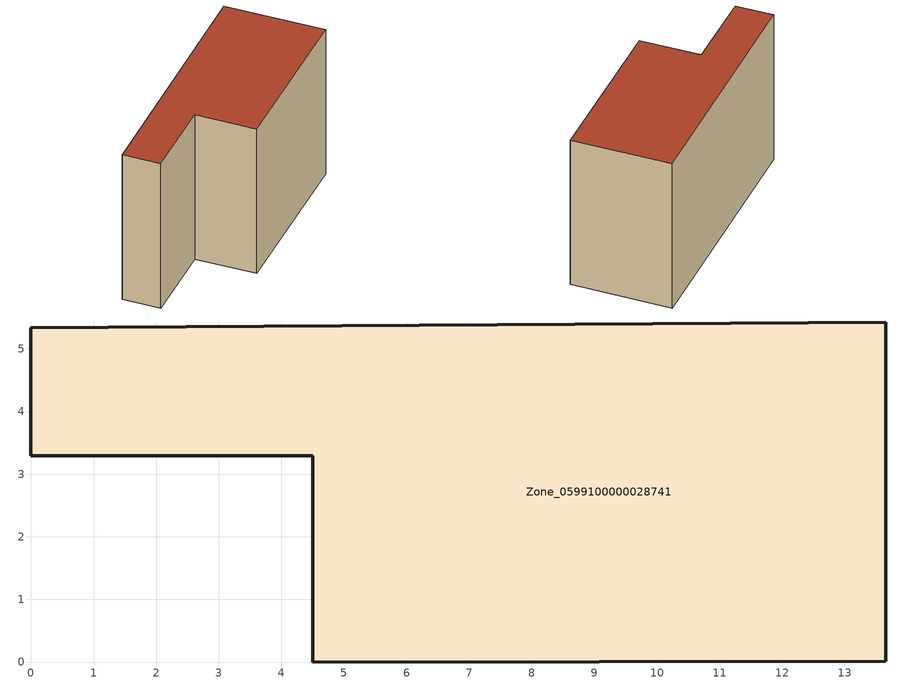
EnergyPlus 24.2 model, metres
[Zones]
Zone_0599100000028741
 floor ground (C_G): 13.65,5.43 13.65,0.01 4.5,0 4.5,3.29 0,3.29 0,5.34 z0
 wall outside (C_F): 13.65,0.01 13.65,5.43 0,5.34 0,3.29 4.5,3.29 4.5,0 13.65,0.01 z0:8.71
 roof outside (C_R): 4.5,0 13.65,0.01 13.65,5.43 0,5.34 0,3.29 4.5,3.29 z8.71
[BUILDING]
Pand.0599100000028741: North Axis=0; Terrain=City; Loads Convergence Tolerance Value=0.04; Temperature Convergence Tolerance Value=0.4; Solar Distribution=FullExterior; Maximum Number of Warmup Days=25; Minimum Number of Warmup Days=1
[Site:Location]
Rotterdam.The.Hague.AP_ZH_NLD Design_Conditions: Latitude=51.96; Longitude=4.45; Time Zone=1; Elevation=-4.5
[SITE:GROUNDTEMPERATURE:BUILDINGSURFACE]
18, 18, 18, 18, 18, 18, 18, 18, 18, 18, 18, 18
[MATERIAL] Thermal Absorptance=0.9; Solar Absorptance=0.7; Visible Absorptance=0.7
Name | Roughness | Thickness | Conductivity | Density | Specific Heat
G.TC.1975-1991 | MediumSmooth | 0.15 | 0.288461 | 540 | 1210
F.TC.1975-1991 | Rough | 0.3 | 0.230769 | 1920 | 840
R.TC.1975-1991 | MediumRough | 0.2 | 0.153846 | 1500 | 1000
[CONSTRUCTION]
C_G: G.TC.1975-1991
C_F: F.TC.1975-1991
C_R: R.TC.1975-1991
[ZONE]
Zone_0599100000028741: Type=1; Multiplier=1; Ceiling Height=Autocalculate; Volume=Autocalculate; Floor Area=autocalculate; Part of Total Floor Area=Yes
[ZONEINFILTRATION:DESIGNFLOWRATE]
Infil_Zone_0599100000028741: Zone or ZoneList or Space or SpaceList=Zone_0599100000028741; Schedule=AlwaysOn; Design Flow Rate Calculation Method=Flow/Area; Flow Rate per Floor Area=0.003; Constant Term Coefficient=1; Temperature Term Coefficient=0; Velocity Term Coefficient=0; Velocity Squared Term Coefficient=0
[HVACTEMPLATE:ZONE:IDEALLOADSAIRSYSTEM]
Zone_0599100000028741: Maximum Heating Supply Air Temperature=50; Minimum Cooling Supply Air Temperature=13; Maximum Heating Supply Air Humidity Ratio=0.0156; Minimum Cooling Supply Air Humidity Ratio=0.0077; Heating Limit=NoLimit; Cooling Limit=NoLimit; Dehumidification Control Type=ConstantSensibleHeatRatio; Cooling Sensible Heat Ratio=0.7; Dehumidification Setpoint=60; Humidification Control Type=None; Humidification Setpoint=30; Outdoor Air Method=None; Outdoor Air Flow Rate per Person=0.00944; Outdoor Air Flow Rate per Zone Floor Area=0; Outdoor Air Flow Rate per Zone=0; Demand Controlled Ventilation Type=None; Outdoor Air Economizer Type=NoEconomizer; Heat Recovery Type=None; Sensible Heat Recovery Effectiveness=0.7; Latent Heat Recovery Effectiveness=0.65
[ZONECONTROL:THERMOSTAT]
ThermostatControl_Zone_0599100000028741: Zone or ZoneList=Zone_0599100000028741; Control Type Schedule=DualSetpointControlType; Control 1=Thermostat_Zone_0599100000028741; Temperature Difference Between Cutout And Setpoint=0
[THERMOSTATSETPOINT:DUALSETPOINT]
Thermostat_Zone_0599100000028741: Heating Setpoint Temperature Schedule=HeatingSetpoint_Zone_0599100000028741; Cooling Setpoint Temperature Schedule=CoolingSetpoint_Zone_0599100000028741
[SCHEDULE:COMPACT]
HeatingSetpoint_Zone_0599100000028741: Through: 12/31, For: AllDays, Until: 24:00, 21
CoolingSetpoint_Zone_0599100000028741: Through: 12/31, For: AllDays, Until: 24:00, 24
DualSetpointControlType: Through: 12/31, For: AllDays, Until: 24:00, 4
AlwaysOn: Through: 12/31, For: AllDays, Until: 24:00, 1
